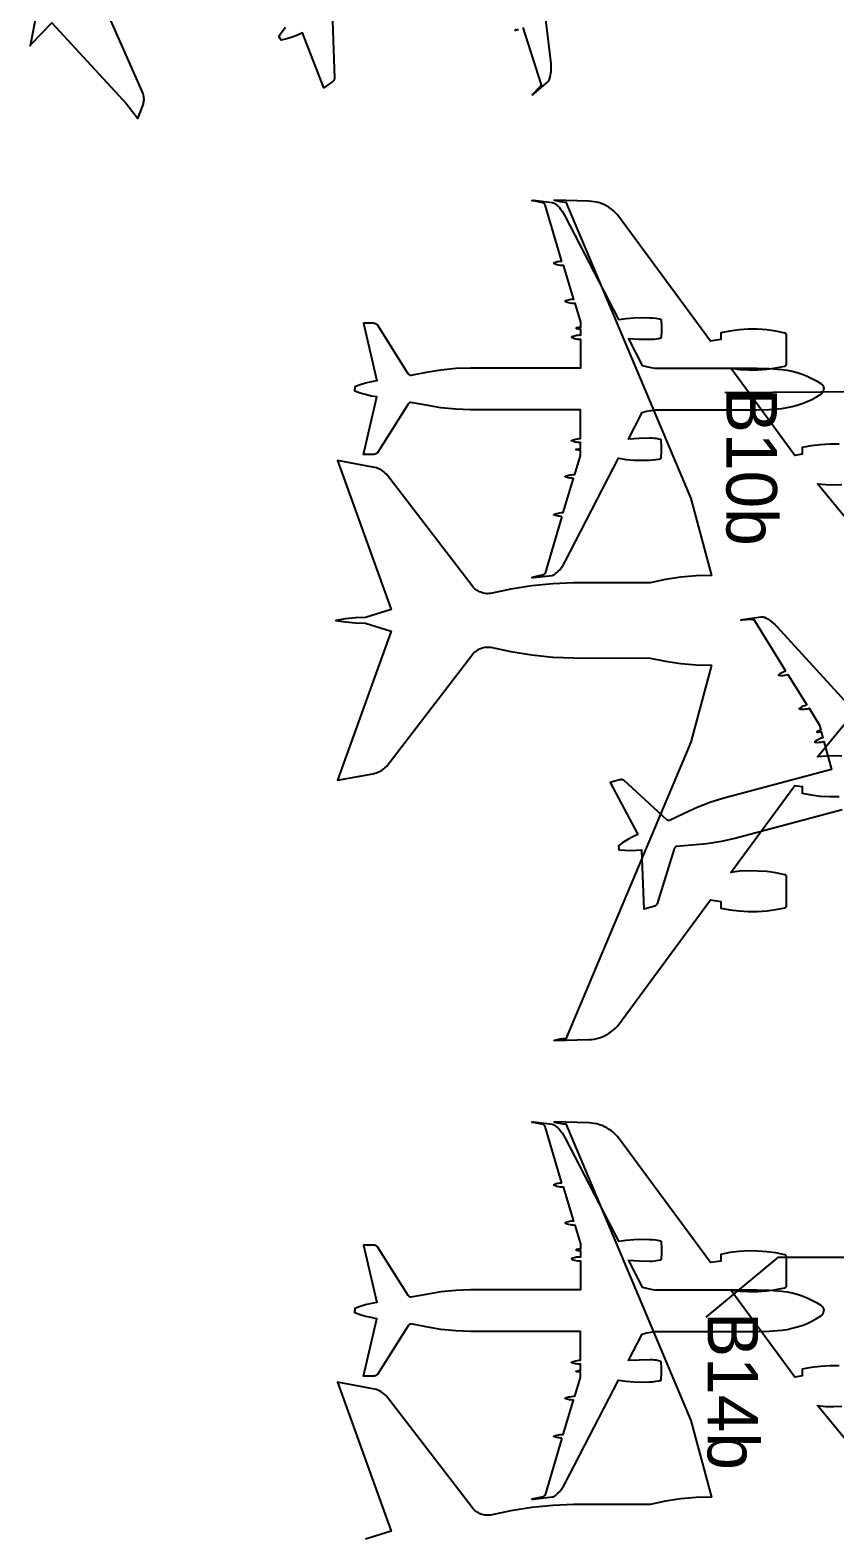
# Model space of a CAD drawing. Extents: x -127 to 299, y -292 to 314.
# Drawn here: x 38.1 to 114.5, y -90 to 52.7 of the extents above; entities that cross this region are included whole.
import ezdxf

# ---------------------------------------------------------------- set-up
doc = ezdxf.new("R2010")
doc.units = 0
for name, color, linetype in [('SS-GRAPH', 7, 'CONTINUOUS'), ('SS-LARGE-PLANES', 9, 'CONTINUOUS'), ('SS-SMALL-PLANES', 9, 'CONTINUOUS'), ('SS-STAND-NUMBER', 7, 'CONTINUOUS')]:
    doc.layers.add(name, color=color, linetype=linetype)

msp = doc.modelspace()

# ---------------------------------------------------------------- linework, layer by layer
at = {"layer": 'SS-GRAPH'}
for p, q in [((131.8, 18.52), (104.08, 18.28)), ((109.14, -63.75), (102.29, -69.43)), ((109.14, -63.75), (174.61, -63.75))]:
    msp.add_line(p, q, dxfattribs=at)
at = {"layer": 'SS-LARGE-PLANES'}
for points in [[(38.72, 54.18), (38.19, 51.39), (38.18, 51.35), (38.18, 51.35), (38.18, 51.35), (38.14, 51.24), (38.2, 51.34), (38.2, 51.34), (38.23, 51.37), (40.19, 53.42), (47.29, 45.72), (48.38, 44.33), (48.86, 45.62), (48.89, 45.71), (48.92, 45.81), (48.94, 45.9), (48.95, 46), (48.96, 46.1), (48.96, 46.2), (48.95, 46.3), (48.94, 46.4), (48.92, 46.49), (48.9, 46.59), (48.87, 46.68), (48.83, 46.77), (44.25, 57.17)], [(114.93, 13.42), (114.05, 13.42), (113.16, 13.37), (112.29, 13.26), (111.42, 13.1), (111.42, 12.46), (110.73, 12.35), (104.65, 20.62), (105.51, 20.52), (106.37, 20.47), (107.23, 20.48), (108.09, 20.54), (108.94, 20.66), (109.79, 20.83), (109.8, 20.84), (109.82, 20.84), (109.83, 20.85), (109.84, 20.85), (109.85, 20.86), (109.86, 20.87), (109.87, 20.88), (109.88, 20.89), (109.89, 20.9), (109.9, 20.91), (109.91, 20.92), (109.92, 20.93), (109.92, 20.94), (109.93, 20.96), (109.93, 20.97), (109.94, 20.98), (109.93, 23.82), (109.93, 23.83), (109.93, 23.84), (109.92, 23.85), (109.91, 23.87), (109.91, 23.88), (109.9, 23.89), (109.89, 23.9), (109.88, 23.91), (109.87, 23.92), (109.86, 23.93), (109.85, 23.94), (109.84, 23.95), (109.83, 23.95), (109.82, 23.96), (109.8, 23.96), (109.79, 23.97), (108.93, 24.14), (108.06, 24.26), (107.19, 24.32), (106.31, 24.33), (105.44, 24.27), (104.57, 24.16), (103.7, 24), (103.7, 23.36), (102.74, 23.21), (93.9, 35.2), (93.72, 35.38), (93.53, 35.56), (93.33, 35.72), (93.12, 35.87), (92.9, 36), (92.67, 36.12), (92.43, 36.22), (92.19, 36.31), (91.94, 36.38), (91.69, 36.43), (91.43, 36.46), (91.17, 36.48), (87.89, 36.57), (88.17, 36.5), (88.44, 36.45), (88.72, 36.41), (89.01, 36.4), (100.85, 8.25), (102.82, 0.95), (101.36, 0.92), (99.9, 0.79), (98.45, 0.57), (97.01, 0.27), (89.76, 0.26), (87.76, 0.17), (85.77, -0.03), (83.79, -0.34), (81.83, -0.75), (81.7, -0.76), (81.57, -0.77), (81.44, -0.76), (81.31, -0.74), (81.18, -0.72), (81.05, -0.69), (80.93, -0.64), (80.81, -0.59), (80.69, -0.53), (80.58, -0.47), (80.47, -0.39), (80.37, -0.31), (80.27, -0.22), (80.18, -0.13), (80.1, -0.03), (71.97, 10.56), (71.85, 10.68), (71.73, 10.78), (71.59, 10.88), (71.46, 10.97), (71.31, 11.04), (71.16, 11.11), (71.01, 11.17), (70.85, 11.21), (70.69, 11.25), (67.32, 11.88), (72.41, -2.27), (69.98, -3.03), (69.03, -3.07), (68.09, -3.16), (67.16, -3.3), (68.09, -3.45), (69.03, -3.54), (69.98, -3.57), (72.41, -4.34), (67.32, -18.48), (70.69, -17.86), (70.85, -17.82), (71.01, -17.78), (71.16, -17.72), (71.31, -17.65), (71.46, -17.57), (71.59, -17.49), (71.73, -17.39), (71.85, -17.28), (71.97, -17.17), (80.1, -6.58), (80.18, -6.48), (80.27, -6.39), (80.37, -6.3), (80.47, -6.21), (80.58, -6.14), (80.69, -6.07), (80.81, -6.01), (80.93, -5.96), (81.05, -5.92), (81.18, -5.89), (81.31, -5.86), (81.44, -5.85), (81.57, -5.84), (81.7, -5.85), (81.83, -5.86), (83.79, -6.27), (85.77, -6.58), (87.76, -6.78), (89.76, -6.87), (97.01, -6.88), (98.45, -7.18), (99.9, -7.4), (101.36, -7.52), (102.82, -7.56), (100.85, -14.86), (89.01, -43.01), (88.72, -43.02), (88.44, -43.05), (88.17, -43.11), (87.89, -43.18), (91.17, -43.09), (91.43, -43.07), (91.69, -43.04), (91.94, -42.99), (92.19, -42.92), (92.43, -42.83), (92.67, -42.73), (92.9, -42.61), (93.12, -42.48), (93.33, -42.33), (93.53, -42.17), (93.72, -41.99), (93.9, -41.8), (102.74, -29.82), (103.7, -29.97), (103.7, -30.61), (104.57, -30.77), (105.44, -30.88), (106.31, -30.93), (107.19, -30.93), (108.06, -30.87), (108.93, -30.75), (109.79, -30.58), (109.8, -30.57), (109.82, -30.57), (109.83, -30.56), (109.84, -30.55), (109.85, -30.55), (109.86, -30.54), (109.87, -30.53), (109.88, -30.52), (109.89, -30.51), (109.9, -30.5), (109.91, -30.49), (109.91, -30.47), (109.92, -30.46), (109.93, -30.45), (109.93, -30.44), (109.93, -30.42), (109.94, -27.59), (109.93, -27.58), (109.93, -27.56), (109.92, -27.55), (109.92, -27.54), (109.91, -27.53), (109.9, -27.52), (109.89, -27.5), (109.88, -27.49), (109.87, -27.48), (109.86, -27.48), (109.85, -27.47), (109.84, -27.46), (109.83, -27.45), (109.82, -27.45), (109.8, -27.44), (109.79, -27.44), (108.94, -27.27), (108.09, -27.15), (107.23, -27.09), (106.37, -27.08), (105.51, -27.12), (104.65, -27.23), (110.73, -18.96), (111.42, -19.07), (111.42, -19.71), (112.29, -19.87), (113.16, -19.98), (114.05, -20.03), (114.93, -20.03)], [(119.25, 1.94), (112.89, 9.65), (113.66, 9.58), (114.43, 9.56), (115.21, 9.59)], [(115.21, -16.2), (114.43, -16.17), (113.66, -16.19), (112.89, -16.26), (119.25, -8.55)], [(114.93, -74.06), (114.05, -74.05), (113.16, -74.1), (112.29, -74.21), (111.42, -74.38), (111.42, -75.01), (110.73, -75.12), (104.65, -66.86), (105.51, -66.96), (106.37, -67.01), (107.23, -67), (108.09, -66.94), (108.94, -66.82), (109.79, -66.65), (109.8, -66.64), (109.82, -66.64), (109.83, -66.63), (109.84, -66.63), (109.85, -66.62), (109.86, -66.61), (109.87, -66.6), (109.88, -66.59), (109.89, -66.58), (109.9, -66.57), (109.91, -66.56), (109.92, -66.55), (109.92, -66.54), (109.93, -66.52), (109.93, -66.51), (109.94, -66.5), (109.93, -63.66), (109.93, -63.65), (109.93, -63.64), (109.92, -63.62), (109.91, -63.61), (109.91, -63.6), (109.9, -63.59), (109.89, -63.58), (109.88, -63.57), (109.87, -63.56), (109.86, -63.55), (109.85, -63.54), (109.84, -63.53), (109.83, -63.53), (109.82, -63.52), (109.8, -63.51), (109.79, -63.51), (108.93, -63.34), (108.06, -63.22), (107.19, -63.16), (106.31, -63.15), (105.44, -63.2), (104.57, -63.31), (103.7, -63.48), (103.7, -64.11), (102.74, -64.26), (93.9, -52.28), (93.72, -52.09), (93.53, -51.92), (93.33, -51.76), (93.12, -51.61), (92.9, -51.47), (92.67, -51.36), (92.43, -51.25), (92.19, -51.17), (91.94, -51.1), (91.69, -51.05), (91.43, -51.01), (91.17, -51), (87.89, -50.91), (88.17, -50.98), (88.44, -51.03), (88.72, -51.07), (89.01, -51.08), (100.85, -79.23), (102.82, -86.52), (101.36, -86.56), (99.9, -86.69), (98.45, -86.9), (97.01, -87.21), (89.76, -87.22), (87.76, -87.31), (85.77, -87.51), (83.79, -87.81), (81.83, -88.23), (81.7, -88.24), (81.57, -88.24), (81.44, -88.24), (81.31, -88.22), (81.18, -88.2), (81.05, -88.16), (80.93, -88.12), (80.81, -88.07), (80.69, -88.01), (80.58, -87.95), (80.47, -87.87), (80.37, -87.79), (80.27, -87.7), (80.18, -87.6), (80.1, -87.5), (71.97, -76.92), (71.85, -76.8), (71.73, -76.7), (71.59, -76.6), (71.46, -76.51), (71.31, -76.43), (71.16, -76.37), (71.01, -76.31), (70.85, -76.26), (70.69, -76.23), (67.32, -75.6), (72.41, -89.75), (69.98, -90.51)], [(119.25, -85.54), (112.89, -77.83), (113.66, -77.9), (114.43, -77.92), (115.21, -77.89)]]:
    msp.add_lwpolyline(points, dxfattribs=at)
at = {"layer": 'SS-SMALL-PLANES'}
for points in [[(84.92, 52.98), (86.61, 47.62), (86.61, 47.61), (86.62, 47.59), (86.62, 47.57), (86.62, 47.55), (86.62, 47.53), (86.62, 47.51), (86.62, 47.5), (86.62, 47.48), (86.61, 47.46), (86.6, 47.44), (86.6, 47.43), (86.59, 47.41), (86.58, 47.39), (86.57, 47.38), (85.8, 46.58), (85.87, 46.62), (85.95, 46.66), (87.28, 47.82), (87.31, 47.85), (87.34, 47.88), (87.37, 47.91), (87.39, 47.95), (87.41, 47.98), (87.43, 48.02), (87.45, 48.06), (87.46, 48.09), (87.51, 48.27), (87.55, 48.44), (87.58, 48.62), (87.6, 48.8), (87.61, 49.05), (87.6, 49.3), (87.59, 49.55), (86.26, 60.55)], [(62.4, 52.97), (62.06, 52.55), (61.75, 52.11), (61.86, 51.94)], [(66.86, 53.6), (67.04, 48.13), (67.03, 48.09), (67.02, 48.05), (67, 48.02), (66.98, 47.98), (66.96, 47.94), (66.94, 47.91), (66.91, 47.88), (66.89, 47.85), (66.86, 47.82), (66.83, 47.79), (66.79, 47.77), (66.03, 47.25), (64, 52.47), (63.51, 52.25), (63.01, 52.06), (62.5, 51.9), (61.98, 51.77), (61.86, 51.94)], [(84.5, 52.76), (84.37, 52.71), (84.23, 52.68), (84.22, 52.68), (84.22, 52.68), (84.22, 52.68), (84.22, 52.68), (84.22, 52.68), (84.22, 52.68), (84.21, 52.68), (84.21, 52.68), (84.21, 52.68), (84.21, 52.68), (84.21, 52.68), (84.21, 52.68), (84.21, 52.68), (84.2, 52.68), (84.2, 52.68), (84.2, 52.68), (84.2, 52.68), (84.2, 52.68), (84.2, 52.69), (84.2, 52.69), (84.2, 52.69), (84.2, 52.69), (84.19, 52.69), (84.19, 52.69), (84.19, 52.69), (84.19, 52.7), (84.19, 52.7), (84.19, 52.7), (84.19, 52.7), (84.19, 52.7), (84.19, 52.7), (84.19, 52.71), (84.19, 52.71), (84.19, 52.71), (84.2, 52.71), (84.2, 52.71), (84.2, 52.71), (84.2, 52.71), (84.2, 52.72), (84.2, 52.72), (84.28, 52.84)], [(88.62, 30.76), (87.02, 36.14), (87.01, 36.16), (87, 36.18), (86.99, 36.19), (86.99, 36.21), (86.97, 36.23), (86.96, 36.24), (86.95, 36.25), (86.94, 36.27), (86.92, 36.28), (86.91, 36.29), (86.89, 36.3), (86.88, 36.31), (86.86, 36.32), (86.84, 36.32), (85.76, 36.55), (85.84, 36.56), (85.93, 36.57), (87.69, 36.36), (87.73, 36.35), (87.77, 36.34), (87.81, 36.33), (87.84, 36.32), (87.88, 36.3), (87.92, 36.28), (87.95, 36.26), (87.99, 36.23), (88.12, 36.12), (88.25, 36), (88.38, 35.87), (88.49, 35.73), (88.64, 35.53), (88.78, 35.32), (88.91, 35.1), (93.99, 25.25), (94.72, 25.36), (95.46, 25.42), (96.2, 25.44), (96.93, 25.42)], [(88.62, 30.76), (88.51, 30.76), (88.39, 30.75), (88.27, 30.74), (88.16, 30.71), (88.02, 30.67), (87.88, 30.62), (87.88, 30.62), (87.88, 30.62), (87.88, 30.62), (87.88, 30.62), (87.88, 30.62), (87.87, 30.62), (87.87, 30.62), (87.87, 30.62), (87.87, 30.61), (87.87, 30.61), (87.87, 30.61), (87.87, 30.61), (87.87, 30.61), (87.87, 30.61), (87.87, 30.61), (87.86, 30.61), (87.86, 30.6), (87.86, 30.6), (87.86, 30.6), (87.86, 30.6), (87.86, 30.6), (87.86, 30.6), (87.86, 30.59), (87.86, 30.59), (87.87, 30.59), (87.87, 30.59), (87.87, 30.59), (87.87, 30.59), (87.87, 30.59), (87.87, 30.58), (87.87, 30.58), (87.87, 30.58), (87.87, 30.58), (87.87, 30.58), (87.88, 30.58), (87.88, 30.58), (87.88, 30.58), (87.88, 30.58), (87.88, 30.58), (87.88, 30.58), (88.02, 30.52), (88.15, 30.48), (88.3, 30.45), (88.44, 30.42), (88.59, 30.41), (88.73, 30.41), (89.73, 27.16), (89.6, 27.15), (89.47, 27.14), (89.35, 27.12), (89.22, 27.1), (89.1, 27.06), (88.95, 27.01), (88.95, 27.01), (88.95, 27.01), (88.95, 27.01), (88.95, 27.01), (88.94, 27.01), (88.94, 27), (88.94, 27), (88.94, 27), (88.94, 27), (88.94, 27), (88.94, 27), (88.94, 27), (88.94, 26.99), (88.94, 26.99), (88.94, 26.99), (88.94, 26.99), (88.94, 26.99), (88.94, 26.99), (88.94, 26.99), (88.94, 26.98), (88.94, 26.98), (88.94, 26.98), (88.94, 26.98), (88.94, 26.98), (88.94, 26.98), (88.94, 26.98), (88.94, 26.97), (88.94, 26.97), (88.95, 26.97), (88.95, 26.97), (88.95, 26.97), (88.95, 26.97), (88.95, 26.97), (89.05, 26.93), (89.15, 26.89), (89.26, 26.86), (89.4, 26.83), (89.55, 26.81), (89.69, 26.8), (89.84, 26.79), (90.39, 25), (90.39, 24.5), (90.2, 24.48), (90.01, 24.46), (90, 24.46), (90, 24.46), (90, 24.46), (90, 24.46), (90, 24.45), (90, 24.45), (89.99, 24.45), (89.99, 24.45), (89.99, 24.45), (89.99, 24.45), (89.99, 24.45), (89.99, 24.45), (89.98, 24.44), (89.98, 24.44), (89.98, 24.44), (89.98, 24.44), (89.98, 24.44), (89.98, 24.43), (89.98, 24.43), (89.98, 24.43), (89.98, 24.43), (89.98, 24.43), (89.98, 24.42), (89.98, 24.42), (89.98, 24.42), (89.98, 24.42), (89.98, 24.42), (89.98, 24.41), (89.98, 24.41), (89.99, 24.41), (89.99, 24.41), (89.99, 24.41), (89.99, 24.41), (89.99, 24.4), (89.99, 24.4), (89.99, 24.4), (90, 24.4), (90, 24.4), (90, 24.4), (90, 24.4), (90, 24.4), (90.13, 24.38), (90.26, 24.36), (90.39, 24.35), (90.39, 23.74), (90.27, 23.75), (90.14, 23.74), (90.02, 23.73), (89.9, 23.71), (89.79, 23.68), (89.67, 23.64), (89.56, 23.6), (89.56, 23.6), (89.55, 23.6), (89.55, 23.6), (89.55, 23.59), (89.55, 23.59), (89.55, 23.59), (89.55, 23.59), (89.55, 23.59), (89.55, 23.59), (89.55, 23.59), (89.54, 23.58), (89.54, 23.58), (89.54, 23.58), (89.54, 23.58), (89.54, 23.58), (89.54, 23.58), (89.54, 23.57), (89.54, 23.57), (89.54, 23.57), (89.54, 23.57), (89.54, 23.57), (89.55, 23.56), (89.55, 23.56), (89.55, 23.56), (89.55, 23.56), (89.55, 23.56), (89.55, 23.56), (89.55, 23.56), (89.55, 23.55), (89.55, 23.55), (89.56, 23.55), (89.56, 23.55), (89.69, 23.5), (89.83, 23.46), (89.96, 23.42), (90.1, 23.4), (90.25, 23.38), (90.39, 23.38), (90.39, 20.64), (79.96, 20.64), (78.54, 20.59), (77.13, 20.45), (75.73, 20.21), (74.27, 19.94), (74.25, 19.94), (74.22, 19.95), (74.2, 19.96), (74.18, 19.97), (74.16, 19.98), (74.14, 19.99), (74.12, 20.01), (74.1, 20.02), (74.08, 20.04), (74.06, 20.06), (74.05, 20.08), (74.03, 20.1), (71.11, 24.73), (71.08, 24.76), (71.05, 24.78), (71.02, 24.8), (70.98, 24.82), (70.94, 24.84), (70.9, 24.85), (70.87, 24.87), (70.83, 24.88), (70.79, 24.88), (70.75, 24.89), (70.7, 24.89), (69.78, 24.89), (71.04, 19.43), (70.51, 19.34), (69.99, 19.21), (69.47, 19.06), (68.97, 18.87), (68.97, 18.67)], [(96.93, 25.42), (97.23, 25.41), (97.53, 25.38), (97.83, 25.32), (97.88, 25.31), (97.92, 25.3), (97.97, 25.28), (98.01, 25.26), (98.02, 25.26), (98.03, 25.25), (98.03, 25.24), (98.04, 25.24), (98.04, 25.23), (98.05, 25.22), (98.05, 25.22), (98.05, 25.21), (98.06, 25.2), (98.06, 25.19), (98.06, 25.18), (98.06, 25.17), (98.06, 25.17), (98.06, 25.16), (98.06, 25.15), (98.09, 24.63), (98.08, 24.1), (98.04, 23.58), (98.04, 23.57), (98.04, 23.56), (98.04, 23.56), (98.04, 23.55), (98.04, 23.54), (98.03, 23.53), (98.03, 23.52), (98.03, 23.52), (98.02, 23.51), (98.02, 23.5), (98.01, 23.49), (98.01, 23.49), (98, 23.48), (97.99, 23.48), (97.99, 23.47), (97.79, 23.42), (97.58, 23.38), (97.38, 23.36), (97.18, 23.34), (96.97, 23.34), (95.96, 23.36), (94.95, 23.42), (96.25, 20.89), (96.65, 20.79), (97.05, 20.7), (97.45, 20.64), (107.13, 20.64), (108.31, 20.61), (109.5, 20.51), (109.99, 20.44), (110.48, 20.35), (110.96, 20.22), (111.43, 20.06), (111.89, 19.87), (112.34, 19.66), (112.78, 19.43), (113.2, 19.17), (113.24, 19.15), (113.27, 19.12), (113.3, 19.1), (113.32, 19.07), (113.35, 19.04), (113.37, 19.01), (113.39, 18.98), (113.41, 18.94), (113.43, 18.91), (113.44, 18.87), (113.45, 18.83), (113.46, 18.79), (113.47, 18.75), (113.48, 18.71), (113.48, 18.67)], [(88.62, 6.57), (88.51, 6.57), (88.39, 6.58), (88.27, 6.59), (88.16, 6.62), (88.02, 6.66), (87.88, 6.71), (87.88, 6.71), (87.88, 6.71), (87.88, 6.71), (87.88, 6.71), (87.88, 6.71), (87.87, 6.71), (87.87, 6.71), (87.87, 6.71), (87.87, 6.72), (87.87, 6.72), (87.87, 6.72), (87.87, 6.72), (87.87, 6.72), (87.87, 6.72), (87.87, 6.72), (87.86, 6.73), (87.86, 6.73), (87.86, 6.73), (87.86, 6.73), (87.86, 6.73), (87.86, 6.73), (87.86, 6.73), (87.86, 6.74), (87.86, 6.74), (87.87, 6.74), (87.87, 6.74), (87.87, 6.74), (87.87, 6.74), (87.87, 6.75), (87.87, 6.75), (87.87, 6.75), (87.87, 6.75), (87.87, 6.75), (87.87, 6.75), (87.88, 6.75), (87.88, 6.75), (87.88, 6.75), (87.88, 6.75), (87.88, 6.75), (87.88, 6.75), (88.02, 6.81), (88.15, 6.85), (88.3, 6.88), (88.44, 6.91), (88.59, 6.92), (88.73, 6.92), (89.73, 10.17), (89.6, 10.18), (89.47, 10.19), (89.35, 10.21), (89.22, 10.23), (89.1, 10.27), (88.95, 10.32), (88.95, 10.32), (88.95, 10.32), (88.95, 10.32), (88.95, 10.32), (88.94, 10.32), (88.94, 10.33), (88.94, 10.33), (88.94, 10.33), (88.94, 10.33), (88.94, 10.33), (88.94, 10.33), (88.94, 10.33), (88.94, 10.34), (88.94, 10.34), (88.94, 10.34), (88.94, 10.34), (88.94, 10.34), (88.94, 10.34), (88.94, 10.35), (88.94, 10.35), (88.94, 10.35), (88.94, 10.35), (88.94, 10.35), (88.94, 10.35), (88.94, 10.35), (88.94, 10.36), (88.94, 10.36), (88.94, 10.36), (88.95, 10.36), (88.95, 10.36), (88.95, 10.36), (88.95, 10.36), (88.95, 10.36), (89.05, 10.4), (89.15, 10.44), (89.26, 10.47), (89.4, 10.5), (89.55, 10.52), (89.69, 10.53), (89.84, 10.54), (90.39, 12.33), (90.39, 12.83), (90.2, 12.85), (90.01, 12.87), (90, 12.87), (90, 12.87), (90, 12.87), (90, 12.87), (90, 12.88), (90, 12.88), (89.99, 12.88), (89.99, 12.88), (89.99, 12.88), (89.99, 12.88), (89.99, 12.88), (89.99, 12.88), (89.98, 12.89), (89.98, 12.89), (89.98, 12.89), (89.98, 12.89), (89.98, 12.89), (89.98, 12.9), (89.98, 12.9), (89.98, 12.9), (89.98, 12.9), (89.98, 12.9), (89.98, 12.91), (89.98, 12.91), (89.98, 12.91), (89.98, 12.91), (89.98, 12.91), (89.98, 12.92), (89.98, 12.92), (89.99, 12.92), (89.99, 12.92), (89.99, 12.92), (89.99, 12.92), (89.99, 12.93), (89.99, 12.93), (89.99, 12.93), (90, 12.93), (90, 12.93), (90, 12.93), (90, 12.93), (90, 12.93), (90.13, 12.96), (90.26, 12.97), (90.39, 12.98), (90.39, 13.59), (90.27, 13.58), (90.14, 13.59), (90.02, 13.6), (89.9, 13.62), (89.79, 13.65), (89.67, 13.69), (89.56, 13.73), (89.56, 13.73), (89.55, 13.73), (89.55, 13.73), (89.55, 13.74), (89.55, 13.74), (89.55, 13.74), (89.55, 13.74), (89.55, 13.74), (89.55, 13.74), (89.55, 13.74), (89.54, 13.75), (89.54, 13.75), (89.54, 13.75), (89.54, 13.75), (89.54, 13.75), (89.54, 13.76), (89.54, 13.76), (89.54, 13.76), (89.54, 13.76), (89.54, 13.76), (89.54, 13.76), (89.55, 13.77), (89.55, 13.77), (89.55, 13.77), (89.55, 13.77), (89.55, 13.77), (89.55, 13.77), (89.55, 13.77), (89.55, 13.78), (89.55, 13.78), (89.56, 13.78), (89.56, 13.78), (89.69, 13.83), (89.83, 13.87), (89.96, 13.91), (90.1, 13.93), (90.25, 13.95), (90.39, 13.95), (90.39, 16.69), (79.96, 16.69), (78.54, 16.74), (77.13, 16.88), (75.73, 17.12), (74.27, 17.39), (74.25, 17.39), (74.22, 17.38), (74.2, 17.37), (74.18, 17.36), (74.16, 17.35), (74.14, 17.34), (74.12, 17.32), (74.1, 17.31), (74.08, 17.29), (74.06, 17.27), (74.05, 17.25), (74.03, 17.23), (71.11, 12.6), (71.08, 12.57), (71.05, 12.55), (71.02, 12.53), (70.98, 12.51), (70.94, 12.49), (70.9, 12.48), (70.87, 12.46), (70.83, 12.45), (70.79, 12.45), (70.75, 12.44), (70.7, 12.44), (69.78, 12.44), (71.04, 17.9), (70.51, 17.99), (69.99, 18.12), (69.47, 18.27), (68.97, 18.46), (68.97, 18.67)], [(96.93, 11.91), (97.23, 11.92), (97.53, 11.95), (97.83, 12.01), (97.88, 12.02), (97.92, 12.03), (97.97, 12.05), (98.01, 12.07), (98.02, 12.07), (98.03, 12.08), (98.03, 12.09), (98.04, 12.09), (98.04, 12.1), (98.05, 12.11), (98.05, 12.12), (98.05, 12.12), (98.06, 12.13), (98.06, 12.14), (98.06, 12.15), (98.06, 12.16), (98.06, 12.17), (98.06, 12.17), (98.06, 12.18), (98.09, 12.7), (98.08, 13.23), (98.04, 13.75), (98.04, 13.76), (98.04, 13.77), (98.04, 13.77), (98.04, 13.78), (98.04, 13.79), (98.03, 13.8), (98.03, 13.81), (98.03, 13.82), (98.02, 13.82), (98.02, 13.83), (98.01, 13.84), (98.01, 13.84), (98, 13.85), (97.99, 13.85), (97.99, 13.86), (97.79, 13.91), (97.58, 13.95), (97.38, 13.97), (97.18, 13.99), (96.97, 13.99), (95.96, 13.97), (94.95, 13.91), (96.25, 16.44), (96.65, 16.54), (97.05, 16.63), (97.45, 16.69), (107.13, 16.69), (108.31, 16.72), (109.5, 16.82), (109.99, 16.89), (110.48, 16.99), (110.96, 17.11), (111.43, 17.27), (111.89, 17.46), (112.34, 17.67), (112.78, 17.9), (113.2, 18.16), (113.24, 18.18), (113.27, 18.21), (113.3, 18.23), (113.32, 18.26), (113.35, 18.29), (113.37, 18.32), (113.39, 18.35), (113.41, 18.39), (113.43, 18.42), (113.44, 18.46), (113.45, 18.5), (113.46, 18.54), (113.47, 18.58), (113.48, 18.62), (113.48, 18.67)], [(88.62, 6.57), (87.02, 1.19), (87.01, 1.17), (87, 1.15), (86.99, 1.14), (86.99, 1.12), (86.97, 1.11), (86.96, 1.09), (86.95, 1.08), (86.94, 1.06), (86.92, 1.05), (86.91, 1.04), (86.89, 1.03), (86.88, 1.02), (86.86, 1.01), (86.84, 1.01), (85.76, 0.78), (85.84, 0.77), (85.93, 0.77), (87.69, 0.97), (87.73, 0.98), (87.77, 0.99), (87.81, 1), (87.84, 1.02), (87.88, 1.03), (87.92, 1.05), (87.95, 1.07), (87.99, 1.1), (88.12, 1.21), (88.25, 1.33), (88.38, 1.46), (88.49, 1.6), (88.64, 1.8), (88.78, 2.01), (88.91, 2.23), (93.99, 12.08), (94.72, 11.97), (95.46, 11.91), (96.2, 11.89), (96.93, 11.91)], [(109.88, -8.13), (106.93, -3.35), (106.92, -3.34), (106.91, -3.32), (106.9, -3.31), (106.89, -3.29), (106.87, -3.28), (106.86, -3.27), (106.84, -3.26), (106.83, -3.25), (106.81, -3.24), (106.79, -3.24), (106.78, -3.23), (106.76, -3.23), (106.74, -3.22), (106.72, -3.22), (105.62, -3.28), (105.69, -3.25), (105.77, -3.22), (107.53, -2.97), (107.57, -2.97), (107.61, -2.96), (107.65, -2.97), (107.69, -2.97), (107.73, -2.98), (107.77, -2.99), (107.81, -3), (107.85, -3.01), (108.01, -3.09), (108.17, -3.17), (108.32, -3.27), (108.47, -3.37), (108.66, -3.53), (108.85, -3.69), (109.03, -3.87), (116.49, -12.06)], [(109.88, -8.13), (109.77, -8.16), (109.66, -8.2), (109.55, -8.25), (109.44, -8.3), (109.32, -8.38), (109.2, -8.46), (109.2, -8.46), (109.2, -8.46), (109.2, -8.46), (109.2, -8.46), (109.19, -8.46), (109.19, -8.46), (109.19, -8.47), (109.19, -8.47), (109.19, -8.47), (109.19, -8.47), (109.19, -8.47), (109.19, -8.47), (109.19, -8.47), (109.19, -8.48), (109.19, -8.48), (109.19, -8.48), (109.19, -8.48), (109.19, -8.48), (109.19, -8.48), (109.19, -8.49), (109.19, -8.49), (109.19, -8.49), (109.19, -8.49), (109.19, -8.49), (109.19, -8.49), (109.19, -8.49), (109.19, -8.5), (109.19, -8.5), (109.2, -8.5), (109.2, -8.5), (109.2, -8.5), (109.2, -8.5), (109.2, -8.5), (109.2, -8.5), (109.2, -8.5), (109.21, -8.5), (109.21, -8.5), (109.21, -8.5), (109.21, -8.5), (109.21, -8.5), (109.36, -8.52), (109.5, -8.53), (109.65, -8.52), (109.79, -8.5), (109.93, -8.48), (110.08, -8.45), (111.88, -11.33), (111.76, -11.36), (111.64, -11.41), (111.52, -11.46), (111.4, -11.52), (111.29, -11.58), (111.17, -11.67), (111.17, -11.67), (111.16, -11.67), (111.16, -11.67), (111.16, -11.68), (111.16, -11.68), (111.16, -11.68), (111.16, -11.68), (111.16, -11.68), (111.16, -11.68), (111.16, -11.68), (111.16, -11.69), (111.16, -11.69), (111.16, -11.69), (111.16, -11.69), (111.16, -11.69), (111.16, -11.69), (111.16, -11.7), (111.16, -11.7), (111.16, -11.7), (111.16, -11.7), (111.16, -11.7), (111.16, -11.7), (111.16, -11.7), (111.17, -11.7), (111.17, -11.71), (111.17, -11.71), (111.17, -11.71), (111.17, -11.71), (111.17, -11.71), (111.17, -11.71), (111.17, -11.71), (111.18, -11.71), (111.18, -11.71), (111.29, -11.72), (111.39, -11.73), (111.5, -11.74), (111.65, -11.73), (111.79, -11.71), (111.94, -11.69), (112.08, -11.65), (113.08, -13.24), (113.2, -13.72), (113.02, -13.79), (112.85, -13.86), (112.85, -13.86), (112.84, -13.86), (112.84, -13.87), (112.84, -13.87), (112.84, -13.87), (112.84, -13.87), (112.84, -13.87), (112.83, -13.87), (112.83, -13.87), (112.83, -13.88), (112.83, -13.88), (112.83, -13.88), (112.83, -13.88), (112.83, -13.88), (112.83, -13.89), (112.83, -13.89), (112.83, -13.89), (112.83, -13.89), (112.83, -13.89), (112.83, -13.9), (112.83, -13.9), (112.83, -13.9), (112.83, -13.9), (112.83, -13.9), (112.83, -13.91), (112.83, -13.91), (112.84, -13.91), (112.84, -13.91), (112.84, -13.91), (112.84, -13.91), (112.84, -13.92), (112.84, -13.92), (112.84, -13.92), (112.85, -13.92), (112.85, -13.92), (112.85, -13.92), (112.85, -13.92), (112.85, -13.92), (112.86, -13.92), (112.86, -13.92), (112.86, -13.92), (112.99, -13.91), (113.12, -13.89), (113.24, -13.87), (113.4, -14.45), (113.28, -14.48), (113.17, -14.52), (113.05, -14.56), (112.94, -14.62), (112.84, -14.67), (112.73, -14.74), (112.64, -14.81), (112.63, -14.81), (112.63, -14.81), (112.63, -14.81), (112.63, -14.81), (112.63, -14.82), (112.63, -14.82), (112.63, -14.82), (112.63, -14.82), (112.63, -14.82), (112.63, -14.82), (112.63, -14.83), (112.63, -14.83), (112.63, -14.83), (112.63, -14.83), (112.63, -14.83), (112.63, -14.84), (112.63, -14.84), (112.63, -14.84), (112.63, -14.84), (112.63, -14.84), (112.63, -14.84), (112.63, -14.84), (112.63, -14.85), (112.64, -14.85), (112.64, -14.85), (112.64, -14.85), (112.64, -14.85), (112.64, -14.85), (112.64, -14.85), (112.64, -14.85), (112.65, -14.85), (112.65, -14.85), (112.79, -14.87), (112.93, -14.88), (113.07, -14.87), (113.22, -14.86), (113.36, -14.84), (113.49, -14.81), (114.2, -17.45), (104.13, -20.15), (102.77, -20.57), (101.45, -21.07), (100.16, -21.66), (98.82, -22.3), (98.79, -22.3), (98.77, -22.3), (98.74, -22.3), (98.72, -22.3), (98.7, -22.29), (98.67, -22.28), (98.65, -22.27), (98.63, -22.26), (98.61, -22.25), (98.59, -22.24), (98.57, -22.22), (98.55, -22.21), (94.53, -18.49), (94.49, -18.47), (94.45, -18.46), (94.41, -18.45), (94.37, -18.44), (94.33, -18.43), (94.29, -18.42), (94.25, -18.42), (94.21, -18.42), (94.17, -18.43), (94.13, -18.43), (94.09, -18.44), (93.2, -18.68), (95.82, -23.63), (95.34, -23.86), (94.87, -24.11), (94.41, -24.39), (93.98, -24.7), (94.03, -24.9)], [(115.23, -21.27), (105.15, -23.97), (103.77, -24.29), (102.37, -24.51), (100.96, -24.64), (99.47, -24.76), (99.45, -24.77), (99.43, -24.78), (99.41, -24.8), (99.39, -24.81), (99.38, -24.83), (99.36, -24.85), (99.34, -24.87), (99.33, -24.89), (99.32, -24.91), (99.31, -24.93), (99.3, -24.95), (99.29, -24.98), (97.67, -30.21), (97.64, -30.24), (97.62, -30.27), (97.59, -30.3), (97.56, -30.33), (97.53, -30.36), (97.5, -30.38), (97.46, -30.4), (97.43, -30.42), (97.39, -30.44), (97.35, -30.45), (97.31, -30.47), (96.42, -30.71), (96.22, -25.11), (95.69, -25.15), (95.15, -25.17), (94.61, -25.15), (94.08, -25.1), (94.03, -24.9)], [(88.62, -56.72), (87.02, -51.34), (87.01, -51.32), (87, -51.3), (86.99, -51.28), (86.99, -51.27), (86.97, -51.25), (86.96, -51.24), (86.95, -51.22), (86.94, -51.21), (86.92, -51.2), (86.91, -51.19), (86.89, -51.18), (86.88, -51.17), (86.86, -51.16), (86.84, -51.15), (85.76, -50.93), (85.84, -50.92), (85.93, -50.91), (87.69, -51.12), (87.73, -51.13), (87.77, -51.14), (87.81, -51.15), (87.84, -51.16), (87.88, -51.18), (87.92, -51.2), (87.95, -51.22), (87.99, -51.24), (88.12, -51.36), (88.25, -51.48), (88.38, -51.61), (88.49, -51.75), (88.64, -51.95), (88.78, -52.16), (88.91, -52.38), (93.99, -62.23), (94.72, -62.12), (95.46, -62.06), (96.2, -62.03), (96.93, -62.05)], [(88.62, -56.72), (88.51, -56.72), (88.39, -56.73), (88.27, -56.74), (88.16, -56.76), (88.02, -56.81), (87.88, -56.86), (87.88, -56.86), (87.88, -56.86), (87.88, -56.86), (87.88, -56.86), (87.88, -56.86), (87.87, -56.86), (87.87, -56.86), (87.87, -56.86), (87.87, -56.86), (87.87, -56.86), (87.87, -56.87), (87.87, -56.87), (87.87, -56.87), (87.87, -56.87), (87.87, -56.87), (87.86, -56.87), (87.86, -56.87), (87.86, -56.88), (87.86, -56.88), (87.86, -56.88), (87.86, -56.88), (87.86, -56.88), (87.86, -56.88), (87.86, -56.89), (87.87, -56.89), (87.87, -56.89), (87.87, -56.89), (87.87, -56.89), (87.87, -56.89), (87.87, -56.89), (87.87, -56.89), (87.87, -56.9), (87.87, -56.9), (87.87, -56.9), (87.88, -56.9), (87.88, -56.9), (87.88, -56.9), (87.88, -56.9), (87.88, -56.9), (87.88, -56.9), (88.02, -56.95), (88.15, -57), (88.3, -57.03), (88.44, -57.05), (88.59, -57.07), (88.73, -57.07), (89.73, -60.32), (89.6, -60.32), (89.47, -60.33), (89.35, -60.35), (89.22, -60.38), (89.1, -60.41), (88.95, -60.47), (88.95, -60.47), (88.95, -60.47), (88.95, -60.47), (88.95, -60.47), (88.94, -60.47), (88.94, -60.47), (88.94, -60.47), (88.94, -60.48), (88.94, -60.48), (88.94, -60.48), (88.94, -60.48), (88.94, -60.48), (88.94, -60.48), (88.94, -60.48), (88.94, -60.49), (88.94, -60.49), (88.94, -60.49), (88.94, -60.49), (88.94, -60.49), (88.94, -60.49), (88.94, -60.5), (88.94, -60.5), (88.94, -60.5), (88.94, -60.5), (88.94, -60.5), (88.94, -60.5), (88.94, -60.5), (88.94, -60.5), (88.95, -60.51), (88.95, -60.51), (88.95, -60.51), (88.95, -60.51), (88.95, -60.51), (89.05, -60.55), (89.15, -60.59), (89.26, -60.62), (89.4, -60.65), (89.55, -60.67), (89.69, -60.68), (89.84, -60.69), (90.39, -62.48), (90.39, -62.97), (90.2, -62.99), (90.01, -63.02), (90, -63.02), (90, -63.02), (90, -63.02), (90, -63.02), (90, -63.02), (90, -63.02), (89.99, -63.02), (89.99, -63.03), (89.99, -63.03), (89.99, -63.03), (89.99, -63.03), (89.99, -63.03), (89.98, -63.03), (89.98, -63.04), (89.98, -63.04), (89.98, -63.04), (89.98, -63.04), (89.98, -63.04), (89.98, -63.05), (89.98, -63.05), (89.98, -63.05), (89.98, -63.05), (89.98, -63.05), (89.98, -63.06), (89.98, -63.06), (89.98, -63.06), (89.98, -63.06), (89.98, -63.06), (89.98, -63.07), (89.99, -63.07), (89.99, -63.07), (89.99, -63.07), (89.99, -63.07), (89.99, -63.07), (89.99, -63.07), (89.99, -63.08), (90, -63.08), (90, -63.08), (90, -63.08), (90, -63.08), (90, -63.08), (90.13, -63.1), (90.26, -63.12), (90.39, -63.13), (90.39, -63.73), (90.27, -63.73), (90.14, -63.74), (90.02, -63.75), (89.9, -63.77), (89.79, -63.8), (89.67, -63.84), (89.56, -63.88), (89.56, -63.88), (89.55, -63.88), (89.55, -63.88), (89.55, -63.88), (89.55, -63.88), (89.55, -63.89), (89.55, -63.89), (89.55, -63.89), (89.55, -63.89), (89.55, -63.89), (89.54, -63.89), (89.54, -63.9), (89.54, -63.9), (89.54, -63.9), (89.54, -63.9), (89.54, -63.9), (89.54, -63.9), (89.54, -63.91), (89.54, -63.91), (89.54, -63.91), (89.54, -63.91), (89.55, -63.91), (89.55, -63.91), (89.55, -63.92), (89.55, -63.92), (89.55, -63.92), (89.55, -63.92), (89.55, -63.92), (89.55, -63.92), (89.55, -63.92), (89.56, -63.92), (89.56, -63.93), (89.69, -63.98), (89.83, -64.02), (89.96, -64.05), (90.1, -64.08), (90.25, -64.09), (90.39, -64.1), (90.39, -66.84), (79.96, -66.84), (78.54, -66.89), (77.13, -67.03), (75.73, -67.27), (74.27, -67.54), (74.25, -67.54), (74.22, -67.53), (74.2, -67.52), (74.18, -67.51), (74.16, -67.5), (74.14, -67.48), (74.12, -67.47), (74.1, -67.45), (74.08, -67.44), (74.06, -67.42), (74.05, -67.4), (74.03, -67.38), (71.11, -62.75), (71.08, -62.72), (71.05, -62.7), (71.02, -62.68), (70.98, -62.66), (70.94, -62.64), (70.9, -62.62), (70.87, -62.61), (70.83, -62.6), (70.79, -62.59), (70.75, -62.59), (70.7, -62.59), (69.78, -62.59), (71.04, -68.05), (70.51, -68.14), (69.99, -68.27), (69.47, -68.42), (68.97, -68.61), (68.97, -68.81)], [(96.93, -62.05), (97.23, -62.07), (97.53, -62.1), (97.83, -62.16), (97.88, -62.17), (97.92, -62.18), (97.97, -62.2), (98.01, -62.22), (98.02, -62.22), (98.03, -62.23), (98.03, -62.23), (98.04, -62.24), (98.04, -62.25), (98.05, -62.25), (98.05, -62.26), (98.05, -62.27), (98.06, -62.28), (98.06, -62.29), (98.06, -62.3), (98.06, -62.3), (98.06, -62.31), (98.06, -62.32), (98.06, -62.33), (98.09, -62.85), (98.08, -63.37), (98.04, -63.9), (98.04, -63.9), (98.04, -63.91), (98.04, -63.92), (98.04, -63.93), (98.04, -63.94), (98.03, -63.95), (98.03, -63.95), (98.03, -63.96), (98.02, -63.97), (98.02, -63.98), (98.01, -63.98), (98.01, -63.99), (98, -64), (97.99, -64), (97.99, -64.01), (97.79, -64.06), (97.58, -64.1), (97.38, -64.12), (97.18, -64.14), (96.97, -64.14), (95.96, -64.12), (94.95, -64.06), (96.25, -66.58), (96.65, -66.69), (97.05, -66.78), (97.45, -66.84), (107.13, -66.84), (108.31, -66.87), (109.5, -66.96), (109.99, -67.03), (110.48, -67.13), (110.96, -67.26), (111.43, -67.42), (111.89, -67.61), (112.34, -67.82), (112.78, -68.05), (113.2, -68.31), (113.24, -68.33), (113.27, -68.35), (113.3, -68.38), (113.32, -68.41), (113.35, -68.44), (113.37, -68.47), (113.39, -68.5), (113.41, -68.54), (113.43, -68.57), (113.44, -68.61), (113.45, -68.65), (113.46, -68.68), (113.47, -68.73), (113.48, -68.77), (113.48, -68.81)], [(88.62, -80.91), (88.51, -80.91), (88.39, -80.9), (88.27, -80.88), (88.16, -80.86), (88.02, -80.82), (87.88, -80.77), (87.88, -80.77), (87.88, -80.77), (87.88, -80.77), (87.88, -80.77), (87.88, -80.77), (87.87, -80.77), (87.87, -80.76), (87.87, -80.76), (87.87, -80.76), (87.87, -80.76), (87.87, -80.76), (87.87, -80.76), (87.87, -80.76), (87.87, -80.76), (87.87, -80.75), (87.86, -80.75), (87.86, -80.75), (87.86, -80.75), (87.86, -80.75), (87.86, -80.75), (87.86, -80.74), (87.86, -80.74), (87.86, -80.74), (87.86, -80.74), (87.87, -80.74), (87.87, -80.74), (87.87, -80.74), (87.87, -80.73), (87.87, -80.73), (87.87, -80.73), (87.87, -80.73), (87.87, -80.73), (87.87, -80.73), (87.87, -80.73), (87.88, -80.73), (87.88, -80.73), (87.88, -80.72), (87.88, -80.72), (87.88, -80.72), (87.88, -80.72), (88.02, -80.67), (88.15, -80.62), (88.3, -80.59), (88.44, -80.57), (88.59, -80.56), (88.73, -80.56), (89.73, -77.3), (89.6, -77.3), (89.47, -77.29), (89.35, -77.27), (89.22, -77.25), (89.1, -77.21), (88.95, -77.16), (88.95, -77.16), (88.95, -77.16), (88.95, -77.15), (88.95, -77.15), (88.94, -77.15), (88.94, -77.15), (88.94, -77.15), (88.94, -77.15), (88.94, -77.15), (88.94, -77.15), (88.94, -77.14), (88.94, -77.14), (88.94, -77.14), (88.94, -77.14), (88.94, -77.14), (88.94, -77.14), (88.94, -77.14), (88.94, -77.13), (88.94, -77.13), (88.94, -77.13), (88.94, -77.13), (88.94, -77.13), (88.94, -77.13), (88.94, -77.13), (88.94, -77.12), (88.94, -77.12), (88.94, -77.12), (88.94, -77.12), (88.95, -77.12), (88.95, -77.12), (88.95, -77.12), (88.95, -77.12), (88.95, -77.12), (89.05, -77.07), (89.15, -77.04), (89.26, -77.01), (89.4, -76.98), (89.55, -76.96), (89.69, -76.94), (89.84, -76.94), (90.39, -75.15), (90.39, -74.65), (90.2, -74.63), (90.01, -74.61), (90, -74.6), (90, -74.6), (90, -74.6), (90, -74.6), (90, -74.6), (90, -74.6), (89.99, -74.6), (89.99, -74.6), (89.99, -74.6), (89.99, -74.6), (89.99, -74.59), (89.99, -74.59), (89.98, -74.59), (89.98, -74.59), (89.98, -74.59), (89.98, -74.59), (89.98, -74.58), (89.98, -74.58), (89.98, -74.58), (89.98, -74.58), (89.98, -74.58), (89.98, -74.57), (89.98, -74.57), (89.98, -74.57), (89.98, -74.57), (89.98, -74.56), (89.98, -74.56), (89.98, -74.56), (89.98, -74.56), (89.99, -74.56), (89.99, -74.56), (89.99, -74.55), (89.99, -74.55), (89.99, -74.55), (89.99, -74.55), (89.99, -74.55), (90, -74.55), (90, -74.55), (90, -74.55), (90, -74.55), (90, -74.55), (90.13, -74.52), (90.26, -74.51), (90.39, -74.5), (90.39, -73.89), (90.27, -73.89), (90.14, -73.89), (90.02, -73.87), (89.9, -73.85), (89.79, -73.83), (89.67, -73.79), (89.56, -73.75), (89.56, -73.75), (89.55, -73.74), (89.55, -73.74), (89.55, -73.74), (89.55, -73.74), (89.55, -73.74), (89.55, -73.74), (89.55, -73.74), (89.55, -73.73), (89.55, -73.73), (89.54, -73.73), (89.54, -73.73), (89.54, -73.73), (89.54, -73.73), (89.54, -73.72), (89.54, -73.72), (89.54, -73.72), (89.54, -73.72), (89.54, -73.72), (89.54, -73.72), (89.54, -73.71), (89.55, -73.71), (89.55, -73.71), (89.55, -73.71), (89.55, -73.71), (89.55, -73.71), (89.55, -73.7), (89.55, -73.7), (89.55, -73.7), (89.55, -73.7), (89.56, -73.7), (89.56, -73.7), (89.69, -73.65), (89.83, -73.6), (89.96, -73.57), (90.1, -73.55), (90.25, -73.53), (90.39, -73.53), (90.39, -70.79), (79.96, -70.79), (78.54, -70.74), (77.13, -70.59), (75.73, -70.36), (74.27, -70.08), (74.25, -70.09), (74.22, -70.1), (74.2, -70.11), (74.18, -70.12), (74.16, -70.13), (74.14, -70.14), (74.12, -70.16), (74.1, -70.17), (74.08, -70.19), (74.06, -70.21), (74.05, -70.23), (74.03, -70.25), (71.11, -74.88), (71.08, -74.9), (71.05, -74.93), (71.02, -74.95), (70.98, -74.97), (70.94, -74.99), (70.9, -75), (70.87, -75.01), (70.83, -75.02), (70.79, -75.03), (70.75, -75.03), (70.7, -75.04), (69.78, -75.04), (71.04, -69.58), (70.51, -69.48), (69.99, -69.36), (69.47, -69.2), (68.97, -69.02), (68.97, -68.81)], [(96.93, -75.57), (97.23, -75.56), (97.53, -75.52), (97.83, -75.47), (97.88, -75.46), (97.92, -75.44), (97.97, -75.43), (98.01, -75.41), (98.02, -75.4), (98.03, -75.4), (98.03, -75.39), (98.04, -75.38), (98.04, -75.38), (98.05, -75.37), (98.05, -75.36), (98.05, -75.35), (98.06, -75.35), (98.06, -75.34), (98.06, -75.33), (98.06, -75.32), (98.06, -75.31), (98.06, -75.3), (98.06, -75.3), (98.09, -74.77), (98.08, -74.25), (98.04, -73.73), (98.04, -73.72), (98.04, -73.71), (98.04, -73.7), (98.04, -73.69), (98.04, -73.69), (98.03, -73.68), (98.03, -73.67), (98.03, -73.66), (98.02, -73.66), (98.02, -73.65), (98.01, -73.64), (98.01, -73.63), (98, -73.63), (97.99, -73.62), (97.99, -73.62), (97.79, -73.57), (97.58, -73.53), (97.38, -73.5), (97.18, -73.49), (96.97, -73.49), (95.96, -73.51), (94.95, -73.56), (96.25, -71.04), (96.65, -70.93), (97.05, -70.85), (97.45, -70.79), (107.13, -70.79), (108.31, -70.76), (109.5, -70.66), (109.99, -70.59), (110.48, -70.49), (110.96, -70.36), (111.43, -70.21), (111.89, -70.02), (112.34, -69.81), (112.78, -69.57), (113.2, -69.32), (113.24, -69.3), (113.27, -69.27), (113.3, -69.25), (113.32, -69.22), (113.35, -69.19), (113.37, -69.16), (113.39, -69.12), (113.41, -69.09), (113.43, -69.05), (113.44, -69.02), (113.45, -68.98), (113.46, -68.94), (113.47, -68.9), (113.48, -68.86), (113.48, -68.81)], [(88.62, -80.91), (87.02, -86.29), (87.01, -86.31), (87, -86.32), (86.99, -86.34), (86.99, -86.36), (86.97, -86.37), (86.96, -86.39), (86.95, -86.4), (86.94, -86.41), (86.92, -86.43), (86.91, -86.44), (86.89, -86.45), (86.88, -86.46), (86.86, -86.46), (86.84, -86.47), (85.76, -86.7), (85.84, -86.71), (85.93, -86.71), (87.69, -86.5), (87.73, -86.5), (87.77, -86.49), (87.81, -86.48), (87.84, -86.46), (87.88, -86.45), (87.92, -86.43), (87.95, -86.4), (87.99, -86.38), (88.12, -86.27), (88.25, -86.14), (88.38, -86.01), (88.49, -85.88), (88.64, -85.67), (88.78, -85.46), (88.91, -85.25), (93.99, -75.4), (94.72, -75.5), (95.46, -75.57), (96.2, -75.59), (96.93, -75.57)]]:
    msp.add_lwpolyline(points, dxfattribs=at)

# ---------------------------------------------------------------- texts
at = {"layer": 'SS-STAND-NUMBER', "linetype": 'CONTINUOUS'}
for s, p in [('B10b', (104.24, 18.77)), ('B14b', (102.45, -68.94))]:
    msp.add_text(s, height=4.802, rotation=269.9999, dxfattribs=at).set_placement(p)

doc.saveas('drawing.dxf')
